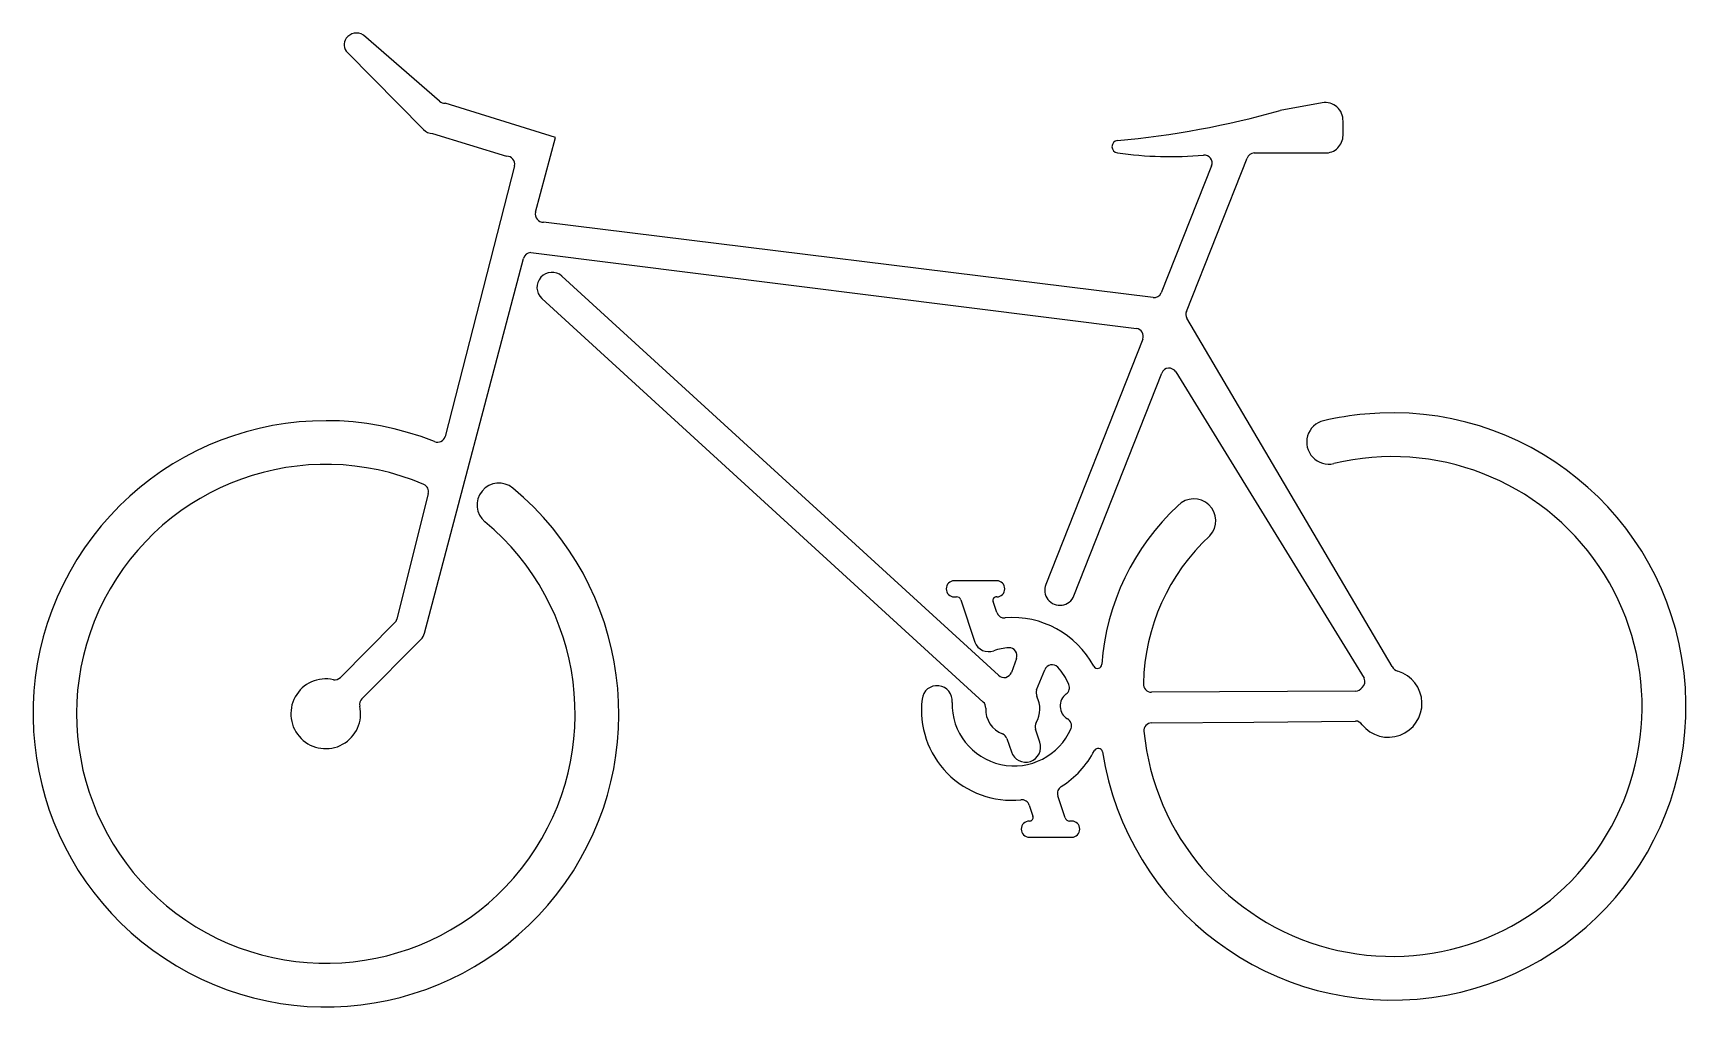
# Model space of a CAD drawing. Extents: x 0 to 9.03, y 0 to 5.32.
import ezdxf

# ---------------------------------------------------------------- set-up
doc = ezdxf.new("R2010")
doc.units = 0
doc.layers.add('WHITE', color=7, linetype='CONTINUOUS')

msp = doc.modelspace()

# ---------------------------------------------------------------- linework, layer by layer
at = {"layer": 'WHITE', "linetype": 'CONTINUOUS'}
for p, q in [((2.221118, 4.944804), (1.805118, 5.306804)), ((1.717118, 5.210804), (2.133118, 4.790804)), ((2.855118, 4.746804), (2.251115, 4.934851)), ((7.043118, 4.936804), (6.813113, 4.894817)), ((7.157118, 4.758804), (7.157032, 4.836807)), ((2.183118, 4.768804), (2.587118, 4.644804)), ((2.745118, 4.338804), (2.855118, 4.746804)), ((6.301118, 3.796804), (6.633091, 4.634813)), ((6.671118, 4.662804), (7.059118, 4.662804)), ((2.631118, 4.592804), (2.251118, 3.114804)), ((6.439118, 4.592804), (6.163118, 3.898804)), ((6.119118, 3.872804), (2.789114, 4.284887)), ((2.139118, 2.040804), (2.679118, 4.086804)), ((2.719118, 4.118804), (6.029118, 3.704804)), ((5.275118, 1.810804), (2.889022, 3.990693)), ((2.779118, 3.868804), (5.191117, 1.664804)), ((7.425118, 1.858804), (6.302994, 3.760739)), ((6.063118, 3.646804), (5.533118, 2.306804)), ((5.687118, 2.244804), (6.167082, 3.460817)), ((6.243118, 3.466804), (7.273118, 1.794803)), ((2.159118, 2.802804), (1.987118, 2.116804)), ((5.265118, 2.326804), (5.033117, 2.326803)), ((5.033117, 2.238804), (5.045116, 2.23893)), ((5.069118, 2.222804), (5.145046, 1.990774)), ((5.265118, 2.152804), (5.245022, 2.212773)), ((1.977118, 2.098804), (1.679091, 1.79883)), ((1.797118, 1.682804), (2.119118, 2.006804)), ((5.373118, 1.902804), (5.345118, 1.826804)), ((5.483118, 1.730804), (5.527118, 1.840804)), ((7.225118, 1.724804), (6.111115, 1.71886)), ((6.111118, 1.550804), (6.669118, 1.554804)), ((6.669118, 1.554804), (7.225118, 1.560804)), ((5.321118, 1.464804), (5.345118, 1.392803)), ((5.501118, 1.444804), (5.477118, 1.516804)), ((5.443118, 1.100804), (5.463118, 1.040804)), ((5.639118, 1.032804), (5.599118, 1.152804)), ((5.675118, 1.014804), (5.663117, 1.014756)), ((5.443118, 0.926804), (5.675118, 0.926804))]:
    msp.add_line(p, q, dxfattribs=at)
for centre, radius, start, end in [((1.758742, 5.253236), 0.05944, 143.246328, 225.550769), ((1.767945, 5.246485), 0.070853, 58.355278, 143.325143), ((2.248518, 4.977204), 0.042432, -130.2205, -86.491001), ((5.502723, 9.503604), 4.791455, -84.942482, -74.128266), ((7.059518, 4.840604), 0.097588, -2.2297, 99.674671), ((2.185008, 4.840918), 0.072139, -135.997753, -91.501621), ((5.929034, 4.696794), 0.034234, 96.568218, 263.428429), ((7.061097, 4.758804), 0.096021, -91.181056, -0.000258), ((2.588945, 4.601735), 0.043108, -11.957304, 92.429801), ((6.214318, 6.783203), 2.14005, -97.7666, -85.1537), ((6.398739, 4.607862), 0.043095, -20.452318, 94.823618), ((6.672718, 4.620804), 0.04203, 92.181641, 160.5296), ((2.786918, 4.328004), 0.043173, 165.513191, 272.915299), ((2.719918, 4.076804), 0.042008, 91.091216, 166.2286), ((2.835118, 3.928804), 0.082073, 48.94514, 226.974934), ((6.123859, 3.91501), 0.042472, -96.409814, -22.431733), ((6.341118, 3.780804), 0.043081, 158.198591, 207.758499), ((6.022918, 3.662204), 0.043049, -20.961066, 81.719292), ((6.206518, 3.445804), 0.042197, 29.845932, 159.157701), ((1.600323, 1.600323), 1.600323, 68.258327, 410.366945), ((7.427285, 1.640453), 1.603408, -171.115004, 95.373958), ((7.079118, 3.083804), 0.120304, 103.458601, 283.4587), ((7.415518, 1.641004), 1.6018, 94.95673, 103.149575), ((2.209649, 3.126632), 0.043123, -112.540794, -15.920484), ((7.426816, 1.640339), 1.364447, -174.299131, 103.550731), ((1.599787, 1.600248), 1.362046, 66.858678, 410.33872), ((2.117318, 2.813404), 0.043123, -14.229592, 65.68766), ((2.545114, 2.740799), 0.119338, 50.440394, 230.440393), ((7.144952, 1.77625), 1.309407, 132.811314, 175.858778), ((6.342107, 2.654814), 0.119568, -43.305786, 136.694214), ((7.193511, 1.745198), 1.126601, 132.726207, 178.901121), ((5.033117, 2.282804), 0.044, 90, 270), ((5.265118, 2.282804), 0.044, -90, 90), ((5.610118, 2.275804), 0.083006, 158.0703, 338.070412), ((5.045518, 2.213604), 0.02533, 21.297354, 90.909322), ((5.264118, 2.218804), 0.020025, 87.137623, 197.526099), ((1.946118, 2.127804), 0.04245, -43.090663, -15.0184), ((5.305118, 2.166804), 0.042379, -160.709954, -81.869802), ((5.349151, 1.619058), 0.507221, 28.460924, 94.301077), ((2.069308, 2.058986), 0.072139, -46.332518, -14.59857), ((5.221061, 2.022341), 0.082309, -157.447848, -70.103997), ((5.352717, 1.630236), 0.331337, 93.738039, 108.228593), ((5.332718, 1.917804), 0.043095, -20.369313, 92.131071), ((5.305022, 1.841099), 0.042568, -134.627767, -19.622227), ((5.567702, 1.82422), 0.043842, 44.231429, 157.773734), ((5.346973, 1.628006), 0.339135, 23.046478, 41.970638), ((5.815668, 1.871698), 0.023313, -152.070507, -2.185627), ((7.404286, 1.656485), 0.184064, -141.061555, 73.319909), ((7.464947, 1.875132), 0.043046, -157.708505, -100.479529), ((1.599118, 1.600804), 0.190683, 77.27567, 372.72435), ((1.648518, 1.829404), 0.043238, -99.854319, -45.000002), ((4.939068, 1.671809), 0.082542, -6.263392, 173.736608), ((5.523118, 1.714804), 0.043081, 158.198591, 207.758698), ((5.619938, 1.743418), 0.04278, -53.966868, 23.928313), ((6.108918, 1.761004), 0.0422, 172.1003, 272.9844), ((7.225118, 1.766804), 0.042, -90, -31.429201), ((7.235187, 1.777616), 0.041643, -51.771785, 24.376318), ((1.826502, 1.652188), 0.042435, 133.824548, 192.777074), ((5.347451, 1.622221), 0.493921, 173.187046, 275.771154), ((5.359832, 1.654803), 0.338809, 178.646966, 336.707861), ((5.163119, 1.633426), 0.042053, -3.573618, 48.257467), ((5.346819, 1.623615), 0.141911, 177.096054, 249.481616), ((5.346689, 1.627496), 0.153786, -29.057637, 25.92858), ((5.693118, 1.642804), 0.081633, 126.0275, 239.0362), ((5.51699, 1.530595), 0.04219, 148.238678, 199.080774), ((5.631324, 1.535421), 0.0423, -20.175419, 62.099476), ((6.110927, 1.508804), 0.042, 89.73953, 185.46734), ((7.225234, 1.518614), 0.04219, 31.732197, 90.158486), ((5.280918, 1.451604), 0.042312, 18.178019, 67.546221), ((5.423118, 1.418804), 0.082219, -161.5649, 18.434949), ((5.350423, 1.630178), 0.503761, -58.034591, -27.074157), ((5.819318, 1.387404), 0.024405, 12.783449, 146.440501), ((5.638952, 1.166703), 0.04219, 121.166827, 199.235377), ((5.402515, 1.088813), 0.042336, 16.452756, 97.324467), ((5.443118, 0.970804), 0.044, 90, 270), ((5.444011, 1.034809), 0.020025, -92.556546, 17.419792), ((5.663318, 1.040004), 0.025248, -163.431171, -90.4545), ((5.675118, 0.970804), 0.044, -90, 90)]:
    msp.add_arc(centre, radius, start, end, dxfattribs=at)

doc.saveas('drawing.dxf')
